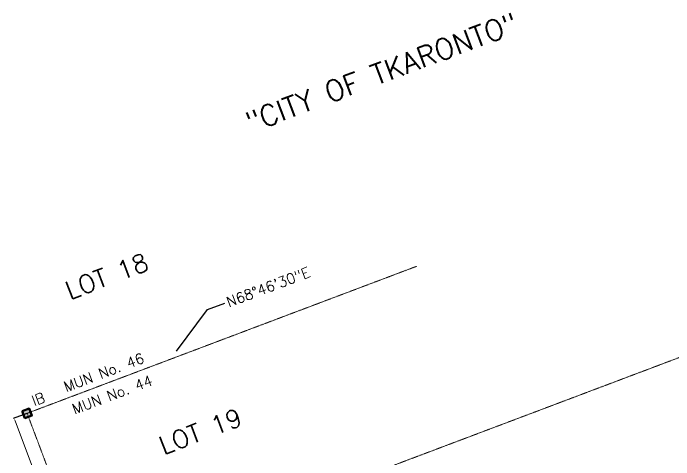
# Model space of a CAD drawing. Header units: millimetres. Extents: x 124625390 to 197272804, y 124613477 to 285228647.
# Drawn here: x 197181727 to 197213683, y 285199378 to 285220967 of the extents above; entities that cross this region are included whole.
import ezdxf

# ---------------------------------------------------------------- set-up
doc = ezdxf.new("R2010")
doc.units = ezdxf.units.MM
doc.linetypes.add('DASHDOT', pattern=[25.4, 12.7, -6.35, 0, -6.35])
for name, color, linetype, lineweight in [('C-ANNOTATIONS', 1, 'Continuous', 9), ('C-HATCH', 9, 'Continuous', 0), ('C-LOTLINE', 4, 'DASHDOT', 0), ('C-PARKING', 1, 'Continuous', 25), ('C-SURVEY MON', 135, 'Continuous', 50)]:
    doc.layers.add(name, color=color, linetype=linetype, lineweight=lineweight)
doc.styles.add('Drawing Text (2)', font='romans.shx', dxfattribs={"height": 2})
doc.styles.add('Drawing Text(3.5)', font='romans.shx', dxfattribs={"height": 3.5})
doc.dimstyles.new('DIM(2)', dxfattribs={"dimtxt": 2, "dimasz": 0.53, "dimexe": 0.18, "dimexo": 0.0625, "dimgap": 0.09, "dimtad": 0, "dimlfac": 0.001, "dimzin": 0, "dimdsep": 46, "dimtxsty": 'Drawing Text (2)', "dimcen": 0.09, "dimclrd": 256, "dimclre": 256, "dimclrt": 256, "dimadec": 0, "dimazin": 0, "dimtfac": 1, "dimtofl": 0, "dimtmove": 0, "dimatfit": 3, "dimfxl": 1, "dimtolj": 1, "dimtzin": 0, "dimlwd": -1, "dimarcsym": 0})

# ---------------------------------------------------------------- blocks, each defined once
blk = doc.blocks.new('*D22')
at = {"layer": 'C-ANNOTATIONS', "lineweight": -2, "transparency": 16777216}
for p, q in [((197182385, 285201618), (197181727, 285201370)), ((197185424, 285193562), (197184766, 285193314))]:
    blk.add_line(p, q, dxfattribs=at)
at = {"layer": 'C-ANNOTATIONS', "transparency": 16777216}
for p, q in [((197181816, 285201262), (197183037, 285198025)), ((197184761, 285193454), (197183540, 285196691))]:
    blk.add_line(p, q, dxfattribs=at)
for points in [[(197181795, 285201254), (197181837, 285201269), (197181769, 285201386)], [(197184741, 285193446), (197184782, 285193462), (197184808, 285193330)]]:
    blk.add_solid(points, dxfattribs=at)
at = {"layer": 'C-ANNOTATIONS', "transparency": 16777216, "insert": (197183289, 285197358), "char_height": 500, "attachment_point": 5, "rotation": 110.6692, "style": 'Drawing Text (2)'}
blk.add_mtext('\\A1;8.61', dxfattribs=at)

msp = doc.modelspace()

# ---------------------------------------------------------------- hatches: boundary and pattern name
at = {"layer": 'C-HATCH'}
h = msp.add_hatch(color=256, dxfattribs=at)
h.dxf.hatch_style = 1
h.paths.add_polyline_path([(197182504.6, 285201855.504), (197182167.772, 285201728.434), (197182294.841, 285201391.606), (197182631.67, 285201518.676)])

# ---------------------------------------------------------------- linework, layer by layer
at = {"layer": 'C-LOTLINE'}
for p, q in [((197185438.804, 285193567.745), (197228880.296, 285209956.207)), ((197182399.721, 285201623.555), (197201262.152, 285208739.476)), ((197185438.804, 285193567.745), (197182399.721, 285201623.555))]:
    msp.add_line(p, q, dxfattribs=at)
at = {"layer": 'C-SURVEY MON'}
msp.add_lwpolyline([(197182167.772, 285201728.434), (197182504.6, 285201855.504), (197182631.67, 285201518.676), (197182294.841, 285201391.606)], close=True, dxfattribs=at)

# ---------------------------------------------------------------- texts
at = {"layer": 'C-ANNOTATIONS', "attachment_point": 1, "rotation": 20.6691667}
for s, insert, char_height, width, style in [('"CITY OF TKARONTO"', (197192859.567, 285216111.024), 1000, 24208.74639, 'Drawing Text(3.5)'), ('LOT 18', (197184156.024, 285207930.995), 875, 9489.79962, 'Drawing Text(3.5)'), ('MUN No. 46', (197184108.624, 285203112.142), 500, 7987.92434, 'Drawing Text (2)'), ('MUN No. 44', (197184514.235, 285202036.975), 500, 7987.92434, 'Drawing Text (2)'), ('LOT 19', (197188685.542, 285200426.787), 875, 9489.79962, 'Drawing Text(3.5)')]:
    msp.add_mtext(s, dxfattribs=dict(at, insert=insert, char_height=char_height, width=width, style=style))
at = {"layer": 'C-PARKING', "char_height": 500, "attachment_point": 1, "rotation": 20.6691667, "style": 'Drawing Text (2)'}
for s, insert in [('\\A1;N68%%D46\'30"E', (197191979.285, 285207209.238)), ('IB', (197182560.551, 285202434.218))]:
    msp.add_mtext(s, dxfattribs=dict(at, insert=insert))

# ---------------------------------------------------------------- dimensions: what is measured, and where the dimension line sits
at = {"layer": 'C-ANNOTATIONS'}
dim = msp.add_linear_dim(base=(197184808.226, 285193329.857), p1=(197182399.721, 285201623.555), p2=(197185438.804, 285193567.745), angle=110.6691669, dimstyle='DIM(2)', dxfattribs=at)
dim.commit()
dim.dimension.update_dxf_attribs({"geometry": '*D22', "text_midpoint": (197183288.684, 285197357.762)})

# ---------------------------------------------------------------- leaders
at = {"layer": 'C-PARKING', "annotation_type": 0, "has_hookline": 1, "hookline_direction": 0, "text_width": 4476.19, "horizontal_direction": (0.935634, 0.352971, 0)}
msp.add_leader([(197189628.379, 285204632.975), (197191123.466, 285206636.377), (197191958.233, 285206951.296)], dimstyle='DIM(2)', override={"dimscale": 0, "dimgap": 0.09, "dimtad": 0}, dxfattribs=at)

doc.saveas('drawing.dxf')
